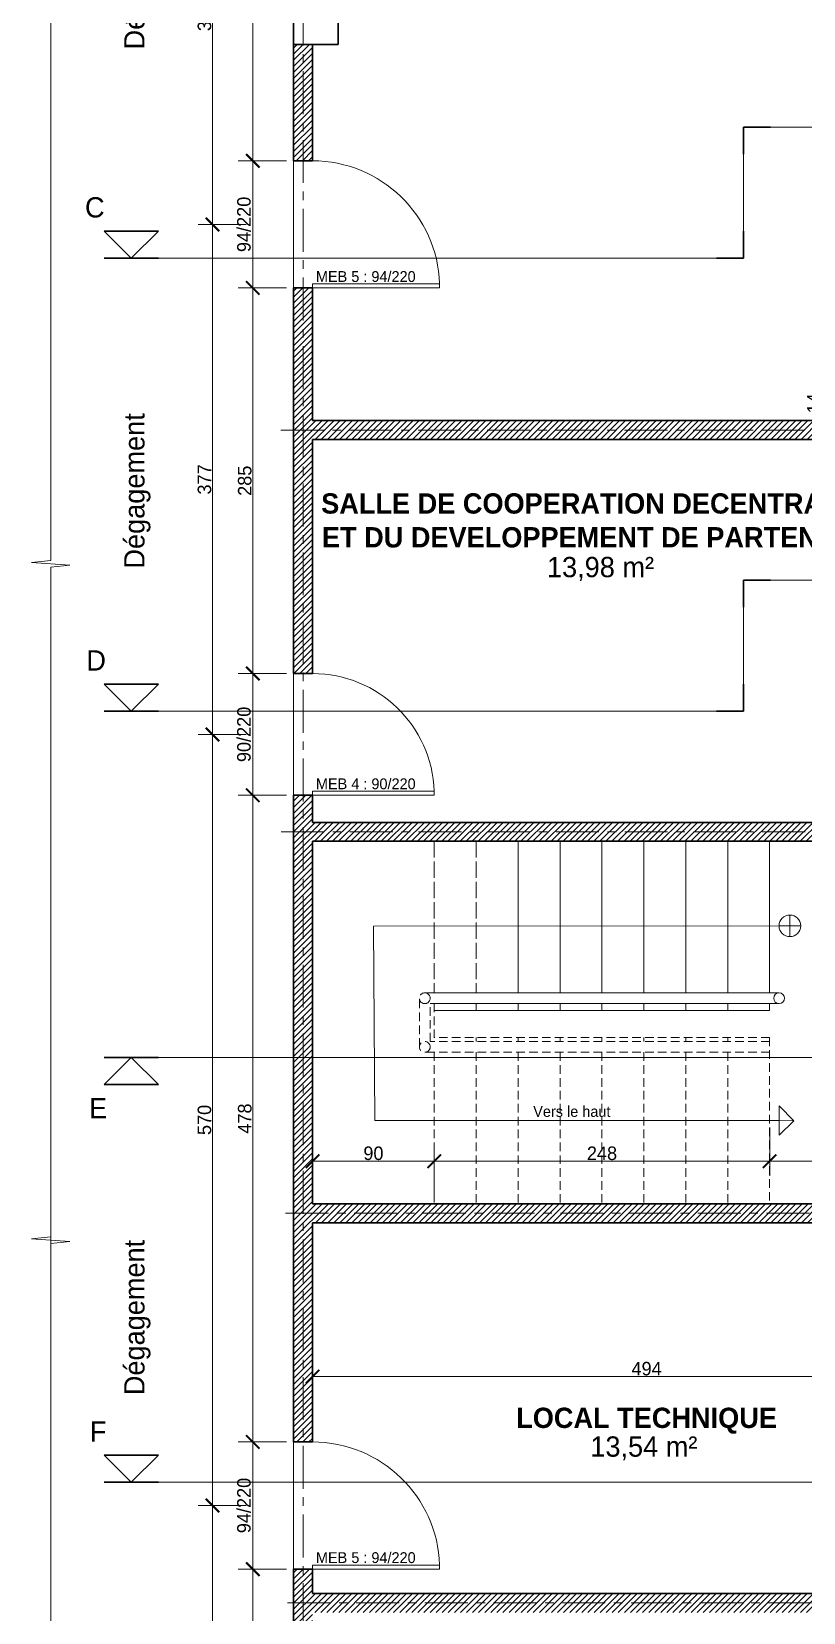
# Model space of a CAD drawing. Header units: centimetres. Extents: x -15293 to 11572, y -4790 to 2619.
# Drawn here: x -1707 to -1136, y -689 to 480 of the extents above; entities that cross this region are included whole.
import ezdxf

# ---------------------------------------------------------------- set-up
doc = ezdxf.new("R2010")
doc.units = ezdxf.units.CM
for name, pattern in [('ACAD_ISO02W100', [15, 12, -3]), ('CENTER', [50.8, 31.75, -6.35, 6.35, -6.35]), ('DASHED2', [9.525, 6.35, -3.175])]:
    doc.linetypes.add(name, pattern=pattern)
doc.layers.get('0').update_dxf_attribs({"lineweight": 0})
for name, color, linetype in [('Garde corps métallique', 20, 'Continuous'), ('Hachure mur', 7, 'Continuous'), ('Ligne de Coupe', 4, 'Continuous'), ('Ligne de foulée', 7, 'Continuous'), ('TSJ_COTATION', 144, 'Continuous'), ('TSJ_TEXTE', 6, 'Continuous')]:
    doc.layers.add(name, color=color, linetype=linetype)
for name, color, linetype, lineweight in [('Poteaux', 7, 'Continuous', 30), ('Symbole de rupture', 6, 'Continuous', 0), ('TSJ_MENUISERIE', 150, 'Continuous', 15), ('TSJ_MUR', 1, 'Continuous', 30), ('TSJ_VUE', 5, 'Continuous', 13)]:
    doc.layers.add(name, color=color, linetype=linetype, lineweight=lineweight)
doc.layers.add('TSJ_AXE', color=7, linetype='CENTER', lineweight=0, true_color=0xb80000)
doc.styles.get("Standard").update_dxf_attribs({"font": 'GOTHIC.TTF'})
doc.dimstyles.new('ISO-25', dxfattribs={"dimtxt": 10, "dimasz": 10, "dimexe": 10.625, "dimexo": 5, "dimtad": 1, "dimtxsty": 'Standard', "dimblk": 'ARCHTICK', "dimcen": 8, "dimadec": 0, "dimazin": 0, "dimtfac": 1, "dimtmove": 0, "dimatfit": 3, "dimldrblk": 'ARCHTICK', "dimfxl": 25, "dimfxlon": 1, "dimlwd": 9, "dimlwe": 9, "dimarcsym": 0})

# ---------------------------------------------------------------- blocks, each defined once
blk = doc.blocks.new('_ArchTick')
at = {"color": 0, "linetype": 'ByBlock', "const_width": 0.15}
blk.add_lwpolyline([(-0.5, -0.5), (0.5, 0.5)], dxfattribs=at)
blk = doc.blocks.new('*D97')
at = {"layer": 'Defpoints', "color": 0, "transparency": 16777216}
for p in [(-1305.3, 631), (-1305.3, 192), (-1117.8, 192)]:
    blk.add_point(p, dxfattribs=at)
at = {"layer": 'TSJ_COTATION', "color": 0, "lineweight": 9, "transparency": 16777216}
for p, q in [((-1142.8, 631), (-1107.2, 631)), ((-1117.8, 631), (-1117.8, 192)), ((-1142.8, 192), (-1107.2, 192))]:
    blk.add_line(p, q, dxfattribs=at)
at = {"layer": 'TSJ_COTATION', "color": 0, "lineweight": 9, "transparency": 16777216, "xscale": 10, "yscale": 10, "zscale": 10}
for p, rotation in [((-1117.8, 631), 90), ((-1117.8, 192), 270)]:
    blk.add_blockref('_ArchTick', p, dxfattribs=dict(at, rotation=rotation))
at = {"layer": 'TSJ_COTATION', "color": 0, "transparency": 16777216, "insert": (-1123.7, 411.5), "char_height": 10, "attachment_point": 5, "rotation": 90}
blk.add_mtext('439', dxfattribs=at)
blk = doc.blocks.new('*D98')
at = {"layer": 'Defpoints', "color": 0, "transparency": 16777216}
for p in [(-1305.3, 192), (-1117.8, 178), (-1090.1, 178)]:
    blk.add_point(p, dxfattribs=at)
at = {"layer": 'TSJ_COTATION', "color": 0, "lineweight": 9, "transparency": 16777216}
for p, q in [((-1142.8, 192), (-1107.2, 192)), ((-1117.8, 192), (-1117.8, 178)), ((-1095.1, 178), (-1128.5, 178))]:
    blk.add_line(p, q, dxfattribs=at)
at = {"layer": 'TSJ_COTATION', "color": 0, "lineweight": 9, "transparency": 16777216, "xscale": 10, "yscale": 10, "zscale": 10}
for p, rotation in [((-1117.8, 192), 90), ((-1117.8, 178), 270)]:
    blk.add_blockref('_ArchTick', p, dxfattribs=dict(at, rotation=rotation))
at = {"layer": 'TSJ_COTATION', "color": 0, "transparency": 16777216, "insert": (-1128.1, 204.7), "char_height": 10, "attachment_point": 5, "rotation": 90}
blk.add_mtext('14', dxfattribs=at)
blk = doc.blocks.new('*D113')
at = {"layer": 'Defpoints', "color": 0, "transparency": 16777216}
for p in [(-1498.8, -458.7), (-1004.8, -458.7), (-1004.8, -514.7)]:
    blk.add_point(p, dxfattribs=at)
at = {"layer": 'TSJ_COTATION', "color": 0, "lineweight": 9, "transparency": 16777216}
for p, q in [((-1498.8, -489.7), (-1498.8, -525.4)), ((-1004.8, -489.7), (-1004.8, -525.4)), ((-1498.8, -514.7), (-1004.8, -514.7))]:
    blk.add_line(p, q, dxfattribs=at)
at = {"layer": 'TSJ_COTATION', "color": 0, "lineweight": 9, "transparency": 16777216, "xscale": 10, "yscale": 10, "zscale": 10, "rotation": 180}
blk.add_blockref('_ArchTick', (-1498.8, -514.7), dxfattribs=at)
at = {"layer": 'TSJ_COTATION', "color": 0, "lineweight": 9, "transparency": 16777216, "xscale": 10, "yscale": 10, "zscale": 10}
blk.add_blockref('_ArchTick', (-1004.8, -514.7), dxfattribs=at)
at = {"layer": 'TSJ_COTATION', "color": 0, "transparency": 16777216, "insert": (-1251.8, -508.9), "char_height": 10, "attachment_point": 5}
blk.add_mtext('494', dxfattribs=at)
blk = doc.blocks.new('*D114')
at = {"layer": 'Defpoints', "color": 0, "transparency": 16777216}
for p in [(-1512.8, 645), (-1572.8, 337), (-1512.8, 337)]:
    blk.add_point(p, dxfattribs=at)
at = {"layer": 'TSJ_COTATION', "color": 0, "lineweight": 9, "transparency": 16777216}
for p, q in [((-1547.8, 645), (-1583.4, 645)), ((-1572.8, 645), (-1572.8, 337)), ((-1547.8, 337), (-1583.4, 337))]:
    blk.add_line(p, q, dxfattribs=at)
at = {"layer": 'TSJ_COTATION', "color": 0, "lineweight": 9, "transparency": 16777216, "xscale": 10, "yscale": 10, "zscale": 10}
for p, rotation in [((-1572.8, 645), 90), ((-1572.8, 337), 270)]:
    blk.add_blockref('_ArchTick', p, dxfattribs=dict(at, rotation=rotation))
at = {"layer": 'TSJ_COTATION', "color": 0, "transparency": 16777216, "insert": (-1578.7, 491), "char_height": 10, "attachment_point": 5, "rotation": 90}
blk.add_mtext('308', dxfattribs=at)
blk = doc.blocks.new('*D115')
at = {"layer": 'Defpoints', "color": 0, "transparency": 16777216}
for p in [(-1512.8, 337), (-1572.8, -40), (-1512.8, -40)]:
    blk.add_point(p, dxfattribs=at)
at = {"layer": 'TSJ_COTATION', "color": 0, "lineweight": 9, "transparency": 16777216}
for p, q in [((-1547.8, 337), (-1583.4, 337)), ((-1572.8, 337), (-1572.8, -40)), ((-1547.8, -40), (-1583.4, -40))]:
    blk.add_line(p, q, dxfattribs=at)
at = {"layer": 'TSJ_COTATION', "color": 0, "lineweight": 9, "transparency": 16777216, "xscale": 10, "yscale": 10, "zscale": 10}
for p, rotation in [((-1572.8, 337), 90), ((-1572.8, -40), 270)]:
    blk.add_blockref('_ArchTick', p, dxfattribs=dict(at, rotation=rotation))
at = {"layer": 'TSJ_COTATION', "color": 0, "transparency": 16777216, "insert": (-1578.7, 148.5), "char_height": 10, "attachment_point": 5, "rotation": 90}
blk.add_mtext('377', dxfattribs=at)
blk = doc.blocks.new('*D116')
at = {"layer": 'Defpoints', "color": 0, "transparency": 16777216}
for p in [(-1512.8, -40), (-1572.8, -610), (-1512.8, -610)]:
    blk.add_point(p, dxfattribs=at)
at = {"layer": 'TSJ_COTATION', "color": 0, "lineweight": 9, "transparency": 16777216}
for p, q in [((-1547.8, -40), (-1583.4, -40)), ((-1572.8, -40), (-1572.8, -610)), ((-1547.8, -610), (-1583.4, -610))]:
    blk.add_line(p, q, dxfattribs=at)
at = {"layer": 'TSJ_COTATION', "color": 0, "lineweight": 9, "transparency": 16777216, "xscale": 10, "yscale": 10, "zscale": 10}
for p, rotation in [((-1572.8, -40), 90), ((-1572.8, -610), 270)]:
    blk.add_blockref('_ArchTick', p, dxfattribs=dict(at, rotation=rotation))
at = {"layer": 'TSJ_COTATION', "color": 0, "transparency": 16777216, "insert": (-1578.7, -325), "char_height": 10, "attachment_point": 5, "rotation": 90}
blk.add_mtext('570', dxfattribs=at)
blk = doc.blocks.new('*D117')
at = {"layer": 'Defpoints', "color": 0, "transparency": 16777216}
for p in [(-1512.8, -610), (-1572.8, -1060), (-1512.8, -1060)]:
    blk.add_point(p, dxfattribs=at)
at = {"layer": 'TSJ_COTATION', "color": 0, "lineweight": 9, "transparency": 16777216}
for p, q in [((-1547.8, -610), (-1583.4, -610)), ((-1572.8, -610), (-1572.8, -1060)), ((-1547.8, -1060), (-1583.4, -1060))]:
    blk.add_line(p, q, dxfattribs=at)
at = {"layer": 'TSJ_COTATION', "color": 0, "lineweight": 9, "transparency": 16777216, "xscale": 10, "yscale": 10, "zscale": 10}
for p, rotation in [((-1572.8, -610), 90), ((-1572.8, -1060), 270)]:
    blk.add_blockref('_ArchTick', p, dxfattribs=dict(at, rotation=rotation))
at = {"layer": 'TSJ_COTATION', "color": 0, "transparency": 16777216, "insert": (-1578.7, -835), "char_height": 10, "attachment_point": 5, "rotation": 90}
blk.add_mtext('450', dxfattribs=at)
blk = doc.blocks.new('*D121')
at = {"layer": 'Defpoints', "color": 0, "transparency": 16777216}
for p in [(-1512.8, 384), (-1543, 290), (-1512.8, 290)]:
    blk.add_point(p, dxfattribs=at)
at = {"layer": 'TSJ_COTATION', "color": 0, "lineweight": 9, "transparency": 16777216}
for p, q in [((-1518, 384), (-1553.7, 384)), ((-1543, 384), (-1543, 290)), ((-1518, 290), (-1553.7, 290))]:
    blk.add_line(p, q, dxfattribs=at)
at = {"layer": 'TSJ_COTATION', "color": 0, "lineweight": 9, "transparency": 16777216, "xscale": 10, "yscale": 10, "zscale": 10}
for p, rotation in [((-1543, 384), 90), ((-1543, 290), 270)]:
    blk.add_blockref('_ArchTick', p, dxfattribs=dict(at, rotation=rotation))
at = {"layer": 'TSJ_COTATION', "color": 0, "transparency": 16777216, "insert": (-1549.5, 337), "char_height": 10, "attachment_point": 5, "rotation": 90}
blk.add_mtext('94/220', dxfattribs=at)
blk = doc.blocks.new('*D122')
at = {"layer": 'Defpoints', "color": 0, "transparency": 16777216}
for p in [(-1512.8, 290), (-1543, 5), (-1512.8, 5)]:
    blk.add_point(p, dxfattribs=at)
at = {"layer": 'TSJ_COTATION', "color": 0, "lineweight": 9, "transparency": 16777216}
for p, q in [((-1518, 290), (-1553.7, 290)), ((-1543, 290), (-1543, 5)), ((-1518, 5), (-1553.7, 5))]:
    blk.add_line(p, q, dxfattribs=at)
at = {"layer": 'TSJ_COTATION', "color": 0, "lineweight": 9, "transparency": 16777216, "xscale": 10, "yscale": 10, "zscale": 10}
for p, rotation in [((-1543, 290), 90), ((-1543, 5), 270)]:
    blk.add_blockref('_ArchTick', p, dxfattribs=dict(at, rotation=rotation))
at = {"layer": 'TSJ_COTATION', "color": 0, "transparency": 16777216, "insert": (-1548.9, 147.5), "char_height": 10, "attachment_point": 5, "rotation": 90}
blk.add_mtext('285', dxfattribs=at)
blk = doc.blocks.new('*D123')
at = {"layer": 'Defpoints', "color": 0, "transparency": 16777216}
for p in [(-1512.8, 5), (-1543, -85), (-1512.8, -85)]:
    blk.add_point(p, dxfattribs=at)
at = {"layer": 'TSJ_COTATION', "color": 0, "lineweight": 9, "transparency": 16777216}
for p, q in [((-1518, 5), (-1553.7, 5)), ((-1543, 5), (-1543, -85)), ((-1518, -85), (-1553.7, -85))]:
    blk.add_line(p, q, dxfattribs=at)
at = {"layer": 'TSJ_COTATION', "color": 0, "lineweight": 9, "transparency": 16777216, "xscale": 10, "yscale": 10, "zscale": 10}
for p, rotation in [((-1543, 5), 90), ((-1543, -85), 270)]:
    blk.add_blockref('_ArchTick', p, dxfattribs=dict(at, rotation=rotation))
at = {"layer": 'TSJ_COTATION', "color": 0, "transparency": 16777216, "insert": (-1549.5, -40), "char_height": 10, "attachment_point": 5, "rotation": 90}
blk.add_mtext('90/220', dxfattribs=at)
blk = doc.blocks.new('*D124')
at = {"layer": 'Defpoints', "color": 0, "transparency": 16777216}
for p in [(-1512.8, -85), (-1543, -563), (-1512.8, -563)]:
    blk.add_point(p, dxfattribs=at)
at = {"layer": 'TSJ_COTATION', "color": 0, "lineweight": 9, "transparency": 16777216}
for p, q in [((-1518, -85), (-1553.7, -85)), ((-1543, -85), (-1543, -563)), ((-1518, -563), (-1553.7, -563))]:
    blk.add_line(p, q, dxfattribs=at)
at = {"layer": 'TSJ_COTATION', "color": 0, "lineweight": 9, "transparency": 16777216, "xscale": 10, "yscale": 10, "zscale": 10}
for p, rotation in [((-1543, -85), 90), ((-1543, -563), 270)]:
    blk.add_blockref('_ArchTick', p, dxfattribs=dict(at, rotation=rotation))
at = {"layer": 'TSJ_COTATION', "color": 0, "transparency": 16777216, "insert": (-1548.9, -324), "char_height": 10, "attachment_point": 5, "rotation": 90}
blk.add_mtext('478', dxfattribs=at)
blk = doc.blocks.new('*D125')
at = {"layer": 'Defpoints', "color": 0, "transparency": 16777216}
for p in [(-1512.8, -563), (-1543, -657), (-1512.8, -657)]:
    blk.add_point(p, dxfattribs=at)
at = {"layer": 'TSJ_COTATION', "color": 0, "lineweight": 9, "transparency": 16777216}
for p, q in [((-1518, -563), (-1553.7, -563)), ((-1543, -563), (-1543, -657)), ((-1518, -657), (-1553.7, -657))]:
    blk.add_line(p, q, dxfattribs=at)
at = {"layer": 'TSJ_COTATION', "color": 0, "lineweight": 9, "transparency": 16777216, "xscale": 10, "yscale": 10, "zscale": 10}
for p, rotation in [((-1543, -563), 90), ((-1543, -657), 270)]:
    blk.add_blockref('_ArchTick', p, dxfattribs=dict(at, rotation=rotation))
at = {"layer": 'TSJ_COTATION', "color": 0, "transparency": 16777216, "insert": (-1549.5, -610), "char_height": 10, "attachment_point": 5, "rotation": 90}
blk.add_mtext('94/220', dxfattribs=at)
blk = doc.blocks.new('*D126')
at = {"layer": 'Defpoints', "color": 0, "transparency": 16777216}
for p in [(-1512.8, -657), (-1543, -1015), (-1512.8, -1015)]:
    blk.add_point(p, dxfattribs=at)
at = {"layer": 'TSJ_COTATION', "color": 0, "lineweight": 9, "transparency": 16777216}
for p, q in [((-1518, -657), (-1553.7, -657)), ((-1543, -657), (-1543, -1015)), ((-1518, -1015), (-1553.7, -1015))]:
    blk.add_line(p, q, dxfattribs=at)
at = {"layer": 'TSJ_COTATION', "color": 0, "lineweight": 9, "transparency": 16777216, "xscale": 10, "yscale": 10, "zscale": 10}
for p, rotation in [((-1543, -657), 90), ((-1543, -1015), 270)]:
    blk.add_blockref('_ArchTick', p, dxfattribs=dict(at, rotation=rotation))
at = {"layer": 'TSJ_COTATION', "color": 0, "transparency": 16777216, "insert": (-1548.9, -836), "char_height": 10, "attachment_point": 5, "rotation": 90}
blk.add_mtext('358', dxfattribs=at)
blk = doc.blocks.new('*D132')
at = {"layer": 'Defpoints', "color": 0, "transparency": 16777216}
for p in [(-1543, 645), (-1512.8, 645), (-1512.8, 384)]:
    blk.add_point(p, dxfattribs=at)
at = {"layer": 'TSJ_COTATION', "color": 0, "lineweight": 9, "transparency": 16777216}
for p, q in [((-1518, 645), (-1553.7, 645)), ((-1543, 384), (-1543, 645)), ((-1518, 384), (-1553.7, 384))]:
    blk.add_line(p, q, dxfattribs=at)
at = {"layer": 'TSJ_COTATION', "color": 0, "lineweight": 9, "transparency": 16777216, "xscale": 10, "yscale": 10, "zscale": 10}
for p, rotation in [((-1543, 645), 90), ((-1543, 384), 270)]:
    blk.add_blockref('_ArchTick', p, dxfattribs=dict(at, rotation=rotation))
at = {"layer": 'TSJ_COTATION', "color": 0, "transparency": 16777216, "insert": (-1548.9, 514.5), "char_height": 10, "attachment_point": 5, "rotation": 90}
blk.add_mtext('261', dxfattribs=at)
blk = doc.blocks.new('Marque de rupture')
at = {"layer": 'Symbole de rupture', "lineweight": 20}
for p, q in [((0, -3.6), (0, 20.4)), ((0, -3.6), (-14.1, -5.1)), ((14.1, -7.1), (-14.1, -5.1)), ((0, -8.6), (14.1, -7.1)), ((0, -8.6), (0, -32.6))]:
    blk.add_line(p, q, dxfattribs=at)
blk = doc.blocks.new('*D394')
at = {"layer": 'Defpoints', "color": 0, "transparency": 16777216}
for p in [(-1408.8, -355.5), (-1498.8, -387), (-1408.8, -387)]:
    blk.add_point(p, dxfattribs=at)
at = {"layer": 'TSJ_COTATION', "color": 0, "lineweight": 9, "transparency": 16777216}
for p, q in [((-1498.8, -380.5), (-1498.8, -344.9)), ((-1408.8, -380.5), (-1408.8, -344.9)), ((-1498.8, -355.5), (-1408.8, -355.5))]:
    blk.add_line(p, q, dxfattribs=at)
at = {"layer": 'TSJ_COTATION', "color": 0, "lineweight": 9, "transparency": 16777216, "xscale": 10, "yscale": 10, "zscale": 10, "rotation": 180}
blk.add_blockref('_ArchTick', (-1498.8, -355.5), dxfattribs=at)
at = {"layer": 'TSJ_COTATION', "color": 0, "lineweight": 9, "transparency": 16777216, "xscale": 10, "yscale": 10, "zscale": 10}
blk.add_blockref('_ArchTick', (-1408.8, -355.5), dxfattribs=at)
at = {"layer": 'TSJ_COTATION', "color": 0, "transparency": 16777216, "insert": (-1453.8, -349.7), "char_height": 10, "attachment_point": 5}
blk.add_mtext('90', dxfattribs=at)
blk = doc.blocks.new('*D395')
at = {"layer": 'Defpoints', "color": 0, "transparency": 16777216}
for p in [(-1004.8, -303), (-1160.8, -325.5), (-1004.8, -355.5)]:
    blk.add_point(p, dxfattribs=at)
at = {"layer": 'TSJ_COTATION', "color": 0, "lineweight": 9, "transparency": 16777216}
for p, q in [((-1160.8, -330.5), (-1160.8, -366.2)), ((-1004.8, -330.5), (-1004.8, -366.2)), ((-1160.8, -355.5), (-1004.8, -355.5))]:
    blk.add_line(p, q, dxfattribs=at)
at = {"layer": 'TSJ_COTATION', "color": 0, "lineweight": 9, "transparency": 16777216, "xscale": 10, "yscale": 10, "zscale": 10, "rotation": 180}
blk.add_blockref('_ArchTick', (-1160.8, -355.5), dxfattribs=at)
at = {"layer": 'TSJ_COTATION', "color": 0, "lineweight": 9, "transparency": 16777216, "xscale": 10, "yscale": 10, "zscale": 10}
blk.add_blockref('_ArchTick', (-1004.8, -355.5), dxfattribs=at)
at = {"layer": 'TSJ_COTATION', "color": 0, "transparency": 16777216, "insert": (-1082.8, -349.7), "char_height": 10, "attachment_point": 5}
blk.add_mtext('156', dxfattribs=at)
blk = doc.blocks.new('*D396')
at = {"layer": 'Defpoints', "color": 0, "transparency": 16777216}
for p in [(-1408.8, -355.5), (-1408.8, -355.5), (-1160.8, -355.5)]:
    blk.add_point(p, dxfattribs=at)
at = {"layer": 'TSJ_COTATION', "color": 0, "lineweight": 9, "transparency": 16777216}
for p, q in [((-1408.8, -355.5), (-1408.8, -344.9)), ((-1160.8, -355.5), (-1160.8, -344.9)), ((-1160.8, -355.5), (-1408.8, -355.5))]:
    blk.add_line(p, q, dxfattribs=at)
at = {"layer": 'TSJ_COTATION', "color": 0, "lineweight": 9, "transparency": 16777216, "xscale": 10, "yscale": 10, "zscale": 10, "rotation": 180}
blk.add_blockref('_ArchTick', (-1408.8, -355.5), dxfattribs=at)
at = {"layer": 'TSJ_COTATION', "color": 0, "lineweight": 9, "transparency": 16777216, "xscale": 10, "yscale": 10, "zscale": 10}
blk.add_blockref('_ArchTick', (-1160.8, -355.5), dxfattribs=at)
at = {"layer": 'TSJ_COTATION', "color": 0, "transparency": 16777216, "insert": (-1284.8, -349.7), "char_height": 10, "attachment_point": 5}
blk.add_mtext('248', dxfattribs=at)

msp = doc.modelspace()

# ---------------------------------------------------------------- hatches: boundary and pattern name
at = {"layer": 'Hachure mur', "lineweight": 0, "true_color": 0xc7c8ca}
h = msp.add_hatch(dxfattribs=at)
h.set_pattern_fill('ANSI31', color=9)
h.paths.add_polyline_path([(-1512.837, 644.989), (-1512.837, 496.489), (-1498.837, 496.489), (-1498.837, 630.989), (-991.837, 630.989), (-991.837, 644.989), (-1469.837, 644.989), (-1469.837, 669.989), (-1473.405, 669.989), (-1474.905, 684.131), (-1476.905, 655.847), (-1478.405, 669.989), (-1483.837, 669.989), (-1483.837, 644.989)])
h.paths.add_polyline_path([(-1512.837, 469.989), (-1512.837, 383.989), (-1498.837, 383.989), (-1498.837, 469.989)])
h.paths.add_polyline_path([(-1498.837, 289.989), (-1512.837, 289.989), (-1512.837, 4.989), (-1498.837, 4.989), (-1498.837, 177.989), (-991.837, 177.989), (-991.837, 191.989), (-1498.837, 191.989)])
h.paths.add_polyline_path([(-1004.837, 43.989), (-1004.837, -105.011), (-1498.837, -105.011), (-1498.837, -85.011), (-1512.837, -85.011), (-1512.837, -563.011), (-1498.837, -563.011), (-1498.837, -401.011), (-1004.837, -401.011), (-1004.837, -542.011), (-991.837, -542.011), (-991.837, -303.011), (-1004.837, -303.011), (-1004.837, -387.011), (-1498.837, -387.011), (-1498.837, -119.011), (-1004.837, -119.011), (-1004.837, -203.011), (-991.837, -203.011), (-991.837, 43.989)])
h.paths.add_polyline_path([(-1579.143, -1545.525), (-1584.068, -1532.382), (-1658.627, -1566.495), (-1655.714, -1572.859), (-1583.879, -1539.994), (-1580.291, -1546.05)])
h.paths.add_polyline_path([(-1262.263, -1392.849), (-1264.5, -1386.175), (-1497.947, -1492.981), (-1497.947, -1389.011), (-1512.837, -1389.011), (-1512.837, -1499.793), (-1582.92, -1531.857), (-1579.332, -1537.913)])
h.paths.add_polyline_path([(-1178.837, -1328.007), (-1191.947, -1327.08), (-1191.947, -1352.981), (-1263.352, -1385.65), (-1256.627, -1397.969), (-1255.479, -1397.443), (-1257.716, -1390.769), (-1185.878, -1357.902), (-1185.878, -1330.008), (-1178.837, -1329.262)])
h.paths.add_polyline_path([(-1092.832, -1294.011), (-1091.842, -1280.011), (-1178.837, -1280.011), (-1178.837, -1235.011), (-1192.837, -1235.011), (-1192.837, -1248.011), (-1498.837, -1269.011), (-1498.837, -1254.011), (-1512.837, -1254.011), (-1512.837, -1299.011), (-1497.947, -1299.011), (-1497.947, -1281.981), (-1191.947, -1260.981), (-1191.947, -1325.652), (-1185.882, -1325.009), (-1185.837, -1287.011), (-1094.837, -1287.011), (-1094.095, -1294.011)])
h.paths.add_polyline_path([(-1090.58, -1280.011), (-1089.837, -1287.011), (-991.837, -1287.011), (-991.837, -675.011), (-1498.837, -675.011), (-1498.837, -657.011), (-1512.837, -657.011), (-1512.837, -1015.011), (-1498.837, -1015.011), (-1498.837, -689.011), (-1005.837, -689.011), (-1005.837, -1128.011), (-1498.837, -1128.011), (-1498.837, -1105.011), (-1512.837, -1105.011), (-1512.837, -1164.011), (-1498.837, -1164.011), (-1498.837, -1142.011), (-1192.837, -1142.011), (-1192.837, -1165.011), (-1178.837, -1165.011), (-1178.837, -1142.011), (-1005.837, -1142.011), (-1005.837, -1280.011)])

# ---------------------------------------------------------------- linework, layer by layer
at = {"layer": 'Garde corps métallique', "lineweight": 9}
for p, q in [((-1153.837, -231.011), (-1415.837, -231.011)), ((-1153.837, -239.011), (-1411.837, -239.011))]:
    msp.add_line(p, q, dxfattribs=at)
at = {"layer": 'Garde corps métallique', "linetype": 'DASHED2', "lineweight": 9}
for p, q in [((-1419.837, -271.011), (-1419.837, -235.011)), ((-1411.837, -267.011), (-1411.837, -239.011)), ((-1160.837, -267.011), (-1411.837, -267.011)), ((-1160.837, -275.011), (-1415.837, -275.011))]:
    msp.add_line(p, q, dxfattribs=at)
at = {"layer": 'Garde corps métallique', "linetype": 'ACAD_ISO02W100', "lineweight": 20}
msp.add_circle((-1415.837, -235.011), 4, dxfattribs=at)
at = {"layer": 'Garde corps métallique', "lineweight": 20}
msp.add_circle((-1153.837, -235.011), 4, dxfattribs=at)
at = {"layer": 'Garde corps métallique', "linetype": 'DASHED2', "lineweight": 20}
msp.add_circle((-1415.837, -271.011), 4, dxfattribs=at)
at = {"layer": 'Ligne de Coupe', "lineweight": 0}
for p, q in [((-1180.131, 312.117), (-1180.131, 408.95)), ((-704.757, 408.95), (-1180.131, 408.95)), ((-1180.131, 312.117), (-1612.837, 312.117)), ((-704.609, 74.031), (-1180.131, 74.031)), ((-1180.131, -22.802), (-1180.131, 74.031)), ((-1612.837, -22.802), (-1180.131, -22.802)), ((-730.244, -278.859), (-1612.837, -278.859)), ((-889.837, -592.793), (-1612.837, -592.793))]:
    msp.add_line(p, q, dxfattribs=at)
at = {"layer": 'Ligne de Coupe', "lineweight": 30}
for p, q in [((-1180.131, 408.95), (-1160.131, 408.95)), ((-1180.131, 388.95), (-1180.131, 408.95)), ((-1612.837, 332.117), (-1652.837, 332.117)), ((-1652.837, 332.117), (-1632.837, 312.117)), ((-1612.837, 332.117), (-1632.837, 312.117)), ((-1180.131, 312.117), (-1180.131, 332.117)), ((-1652.837, 312.117), (-1612.837, 312.117)), ((-1200.131, 312.117), (-1180.131, 312.117)), ((-1180.131, 74.031), (-1160.131, 74.031)), ((-1180.131, 54.031), (-1180.131, 74.031)), ((-1612.837, -2.802), (-1652.837, -2.802)), ((-1652.837, -2.802), (-1632.837, -22.802)), ((-1612.837, -2.802), (-1632.837, -22.802)), ((-1180.131, -22.802), (-1180.131, -2.802)), ((-1652.837, -22.802), (-1612.837, -22.802)), ((-1200.131, -22.802), (-1180.131, -22.802)), ((-1652.837, -278.859), (-1612.837, -278.859)), ((-1652.837, -298.859), (-1632.837, -278.859)), ((-1612.837, -298.859), (-1632.837, -278.859)), ((-1612.837, -298.859), (-1652.837, -298.859)), ((-1612.837, -572.793), (-1652.837, -572.793)), ((-1652.837, -572.793), (-1632.837, -592.793)), ((-1612.837, -572.793), (-1632.837, -592.793)), ((-1652.837, -592.793), (-1612.837, -592.793))]:
    msp.add_line(p, q, dxfattribs=at)
at = {"layer": 'Ligne de foulée', "lineweight": 20}
for p, q in [((-1145.837, -189.511), (-1145.837, -173.511)), ((-1153.837, -181.511), (-1137.837, -181.511)), ((-1142.953, -325.566), (-1153.837, -325.486))]:
    msp.add_line(p, q, dxfattribs=at)
at = {"layer": 'Ligne de foulée', "lineweight": 0}
for p, q in [((-1153.837, -181.511), (-1453.837, -181.721)), ((-1453.837, -181.721), (-1452.713, -325.511)), ((-1452.713, -325.511), (-1153.837, -325.511))]:
    msp.add_line(p, q, dxfattribs=at)
at = {"layer": 'Ligne de foulée', "lineweight": 20}
msp.add_lwpolyline([(-1153.837, -336.289), (-1153.837, -314.683), (-1142.953, -325.566)], close=True, dxfattribs=at)
msp.add_circle((-1145.837, -181.511), 8, dxfattribs=at)
at = {"layer": 'Poteaux'}
for p, q in [((-1512.837, 469.989), (-1512.837, 496.489)), ((-1479.837, 469.989), (-1512.837, 469.989))]:
    msp.add_line(p, q, dxfattribs=at)
msp.add_lwpolyline([(-1479.837, 469.989), (-1479.837, 496.489)], dxfattribs=at)
at = {"layer": 'Symbole de rupture', "lineweight": 0}
for p, q in [((-1692.405, 709.989), (-1692.405, 112.692)), ((-1692.405, 59.692), (-1692.405, -387.308)), ((-1692.405, -411.308), (-1692.405, -416.308)), ((-1692.405, -887.308), (-1692.405, -440.308))]:
    msp.add_line(p, q, dxfattribs=at)
at = {"layer": 'TSJ_AXE'}
for p, q in [((-1505.837, -1511.986), (-1505.837, 894.208)), ((-1522.2, 184.989), (-493.693, 184.989)), ((-1522, -112.011), (-493.693, -112.011)), ((-1518.767, -394.011), (-493.693, -394.011)), ((-1517.312, -682.011), (-493.693, -682.011))]:
    msp.add_line(p, q, dxfattribs=at)
at = {"layer": 'TSJ_MENUISERIE', "lineweight": 20}
for points in [[(-1498.837, 289.989), (-1404.837, 289.989), (-1404.837, 292.989), (-1498.837, 292.989)], [(-1498.837, -85.011), (-1408.837, -85.011), (-1408.837, -82.011), (-1498.837, -82.011)], [(-1498.837, -657.011), (-1404.837, -657.011), (-1404.837, -654.011), (-1498.837, -654.011)]]:
    msp.add_lwpolyline(points, close=True, dxfattribs=at)
at = {"layer": 'TSJ_MENUISERIE', "lineweight": 5}
for centre, radius, start, end in [((-1498.873, 289.902), 94.086, 1.879881, 89.978198), ((-1498.875, -85.102), 90.091, 1.965886, 89.976158), ((-1498.873, -657.098), 94.086, 1.879881, 89.978198)]:
    msp.add_arc(centre, radius, start, end, dxfattribs=at)
at = {"layer": 'TSJ_MUR'}
for p, q in [((-1498.837, 383.989), (-1512.837, 383.989)), ((-1498.837, 289.989), (-1512.837, 289.989)), ((-1498.837, 191.989), (-991.837, 191.989)), ((-1498.837, 177.989), (-991.837, 177.989)), ((-1498.837, 4.989), (-1512.837, 4.989)), ((-1498.837, -85.011), (-1512.837, -85.011)), ((-1498.837, -105.011), (-1004.837, -105.011)), ((-1498.837, -119.011), (-1004.837, -119.011)), ((-1498.837, -119.011), (-1498.837, -387.011)), ((-1004.837, -387.011), (-1498.837, -387.011)), ((-1004.837, -401.011), (-1498.837, -401.011)), ((-1498.837, -401.011), (-1498.837, -563.011)), ((-1498.837, -563.011), (-1512.837, -563.011)), ((-1498.837, -657.011), (-1512.837, -657.011)), ((-1498.837, -657.011), (-1498.837, -675.011)), ((-1498.837, -675.011), (-991.837, -675.011))]:
    msp.add_line(p, q, dxfattribs=at)
for points in [[(-1512.837, 383.989), (-1512.837, 469.989)], [(-1498.837, 383.989), (-1498.837, 469.989)], [(-1512.837, 4.989), (-1512.837, 289.989)], [(-1498.837, 191.989), (-1498.837, 289.989)], [(-1498.837, 4.989), (-1498.837, 177.989)], [(-1512.837, -563.011), (-1512.837, -85.011)], [(-1498.837, -105.011), (-1498.837, -85.011)], [(-1512.837, -1015.011), (-1512.837, -657.011)]]:
    msp.add_lwpolyline(points, dxfattribs=at)
at = {"layer": 'TSJ_VUE', "lineweight": 9}
for p, q in [((-1512.837, 383.989), (-1512.837, 289.989)), ((-1512.837, 4.989), (-1512.837, -85.011)), ((-1346.837, -119.011), (-1346.837, -231.011)), ((-1315.837, -119.011), (-1315.837, -231.011)), ((-1284.837, -119.011), (-1284.837, -231.011)), ((-1253.837, -119.011), (-1253.837, -231.011)), ((-1222.837, -119.011), (-1222.837, -231.011)), ((-1191.837, -119.011), (-1191.837, -231.011)), ((-1160.837, -119.011), (-1160.837, -231.011)), ((-1160.837, -244.011), (-1408.837, -244.011)), ((-1377.837, -239.011), (-1377.837, -244.011)), ((-1346.837, -239.011), (-1346.837, -244.011)), ((-1315.837, -239.011), (-1315.837, -244.011)), ((-1284.837, -239.011), (-1284.837, -244.011)), ((-1253.837, -239.011), (-1253.837, -244.011)), ((-1222.837, -239.011), (-1222.837, -244.011)), ((-1191.837, -239.011), (-1191.837, -244.011)), ((-1160.837, -239.011), (-1160.837, -244.011)), ((-1512.837, -563.011), (-1512.837, -657.011))]:
    msp.add_line(p, q, dxfattribs=at)
at = {"layer": 'TSJ_VUE', "linetype": 'ACAD_ISO02W100', "lineweight": 9}
for p, q in [((-1408.837, -119.011), (-1408.837, -231.011)), ((-1377.837, -119.011), (-1377.837, -231.011))]:
    msp.add_line(p, q, dxfattribs=at)
at = {"layer": 'TSJ_VUE', "linetype": 'DASHED2', "lineweight": 9}
for p, q in [((-1408.837, -239.011), (-1408.837, -267.011)), ((-1160.837, -264.011), (-1408.837, -264.011)), ((-1377.837, -264.011), (-1377.837, -267.011)), ((-1346.837, -264.011), (-1346.837, -267.011)), ((-1315.837, -264.011), (-1315.837, -267.011)), ((-1284.837, -264.011), (-1284.837, -267.011)), ((-1253.837, -264.011), (-1253.837, -267.011)), ((-1222.837, -264.011), (-1222.837, -267.011)), ((-1191.837, -264.011), (-1191.837, -267.011)), ((-1160.837, -264.011), (-1160.837, -387.011)), ((-1408.837, -275.011), (-1408.837, -387.011)), ((-1377.837, -275.011), (-1377.837, -387.011)), ((-1346.837, -275.011), (-1346.837, -387.011)), ((-1315.837, -275.011), (-1315.837, -387.011)), ((-1284.837, -275.011), (-1284.837, -387.011)), ((-1253.837, -275.011), (-1253.837, -387.011)), ((-1222.837, -275.011), (-1222.837, -387.011)), ((-1191.837, -275.011), (-1191.837, -387.011))]:
    msp.add_line(p, q, dxfattribs=at)

# ---------------------------------------------------------------- block references
for p in [(-1692.405, 92.26), (-1692.405, -407.74)]:
    msp.add_blockref('Marque de rupture', p)

# ---------------------------------------------------------------- texts
at = {"layer": 'Ligne de Coupe', "char_height": 15}
for s, insert, attachment_point in [('\\pi11.368;C', (-1678.436, 357.106), 1), ('\\pi12.382;D', (-1678.436, 22.188), 1), ('\\pi14.401;E', (-1678.436, -323.848), 7), ('\\pi14.942;F', (-1678.436, -547.803), 1)]:
    msp.add_mtext_dynamic_manual_height_columns(s, width=37.39883, gutter_width=12.5, heights=[0], dxfattribs=dict(at, insert=insert, attachment_point=attachment_point))
at = {"layer": 'TSJ_TEXTE', "char_height": 15, "attachment_point": 5, "rotation": 90}
for insert in [(-1628.311, 523.752), (-1628.311, 139.985), (-1628.311, -471.026)]:
    msp.add_mtext_dynamic_manual_height_columns('Dégagement', width=479.47189, gutter_width=12.5, heights=[2.167], dxfattribs=dict(at, insert=insert))
at = {"layer": 'TSJ_TEXTE'}
for s, width, heights, insert, char_height, attachment_point in [('MEB 5 : 94/220 ', 106.9004, [0], (-1496.318, 302.465), 8, 1), ('{\\fCentury Gothic|b1|i0|c0|p34;SALLE DE COOPERATION DECENTRALISEE \\PET DU DEVELOPPEMENT DE PARTENARIAT}', 1029.78165, [75.178], (-1277.901, 118.113), 15, 5), ('13,98 m²', 210.39385, [2.167], (-1285.901, 82.316), 15, 5), ('MEB 4 : 90/220 ', 106.9004, [0], (-1496.318, -72.535), 8, 1), ('Vers le haut', 106.9004, [0], (-1335.636, -314.735), 8, 1), ('{\\fCentury Gothic|b1|i0|c0|p34;LOCAL TECHNIQUE}', 357.33725, [2.167], (-1251.837, -547.339), 15, 5), ('13,54 m²', 210.39385, [2.167], (-1253.837, -567.823), 15, 5), ('MEB 5 : 94/220 ', 106.9004, [0], (-1496.318, -644.535), 8, 1)]:
    msp.add_mtext_dynamic_manual_height_columns(s, width=width, gutter_width=12.5, heights=heights, dxfattribs=dict(at, insert=insert, char_height=char_height, attachment_point=attachment_point))

# ---------------------------------------------------------------- dimensions: what is measured, and where the dimension line sits
at = {"layer": 'TSJ_COTATION'}
for base, p1, p2, angle, picture, middle in [((-1572.813, 336.989), (-1512.837, 644.989), (-1512.837, 336.989), 90, '*D114', (-1578.689, 490.989)), ((-1543.034, 644.989), (-1512.837, 383.989), (-1512.837, 644.989), 90, '*D132', (-1548.911, 514.489)), ((-1117.848, 191.989), (-1305.337, 630.989), (-1305.337, 191.989), 90, '*D97', (-1123.725, 411.489)), ((-1572.813, -40.011), (-1512.837, 336.989), (-1512.837, -40.011), 270, '*D115', (-1578.689, 148.489)), ((-1543.034, 4.989), (-1512.837, 289.989), (-1512.837, 4.989), 90, '*D122', (-1548.911, 147.489)), ((-1572.813, -610.011), (-1512.837, -40.011), (-1512.837, -610.011), 270, '*D116', (-1578.689, -325.011)), ((-1543.034, -563.011), (-1512.837, -85.011), (-1512.837, -563.011), 90, '*D124', (-1548.911, -324.011)), ((-1572.813, -1060.011), (-1512.837, -610.011), (-1512.837, -1060.011), 270, '*D117', (-1578.689, -835.011)), ((-1543.034, -1015.011), (-1512.837, -657.011), (-1512.837, -1015.011), 90, '*D126', (-1548.911, -836.011))]:
    dim = msp.add_linear_dim(base=base, p1=p1, p2=p2, angle=angle, dimstyle='ISO-25', override={"dimtmove": 1}, dxfattribs=at)
    dim.commit()
    dim.dimension.update_dxf_attribs({"geometry": picture, "text_midpoint": middle})
for base, p1, p2, picture, middle in [((-1543.034, 289.989), (-1512.837, 383.989), (-1512.837, 289.989), '*D121', (-1549.465, 336.989)), ((-1543.034, -85.011), (-1512.837, 4.989), (-1512.837, -85.011), '*D123', (-1549.465, -40.011)), ((-1543.034, -657.011), (-1512.837, -563.011), (-1512.837, -657.011), '*D125', (-1549.465, -610.011))]:
    dim = msp.add_linear_dim(base=base, p1=p1, p2=p2, angle=90, text='<>/220', dimstyle='ISO-25', override={"dimtmove": 1}, dxfattribs=at)
    dim.commit()
    dim.dimension.update_dxf_attribs({"geometry": picture, "text_midpoint": middle})
dim = msp.add_linear_dim(base=(-1117.848, 177.989), p1=(-1305.337, 191.989), p2=(-1090.126, 177.989), angle=90, dimstyle='ISO-25', override={"dimtmove": 1}, dxfattribs=at)
dim.commit()
dim.dimension.update_dxf_attribs({"geometry": '*D98', "text_midpoint": (-1122.386, 204.689), "dimtype": 160})
for base, p1, p2, picture, middle in [((-1004.837, -355.541), (-1160.837, -325.511), (-1004.837, -303.011), '*D395', (-1082.837, -349.665)), ((-1408.837, -355.541), (-1498.837, -387.011), (-1408.837, -387.011), '*D394', (-1453.837, -349.665)), ((-1408.837, -355.541), (-1160.837, -355.541), (-1408.837, -355.541), '*D396', (-1284.837, -349.665)), ((-1004.837, -514.736), (-1498.837, -458.686), (-1004.837, -458.686), '*D113', (-1251.837, -508.859))]:
    dim = msp.add_linear_dim(base=base, p1=p1, p2=p2, dimstyle='ISO-25', override={"dimtmove": 1}, dxfattribs=at)
    dim.commit()
    dim.dimension.update_dxf_attribs({"geometry": picture, "text_midpoint": middle})

doc.saveas('drawing.dxf')
